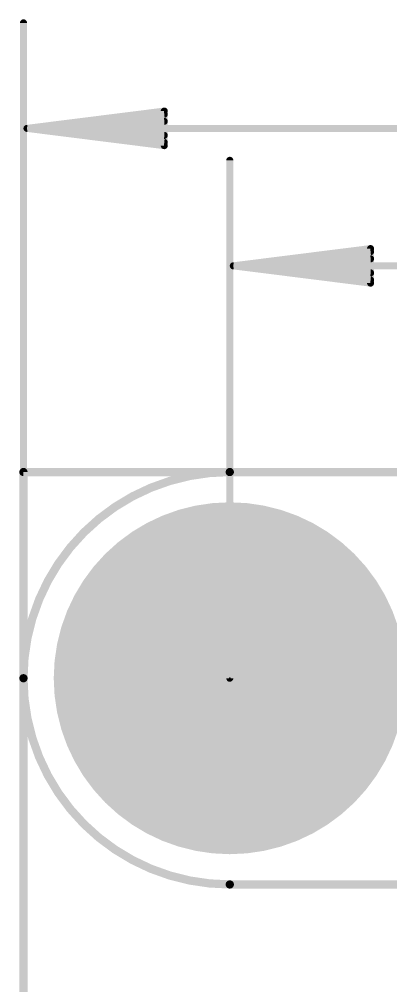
# Model space of a CAD drawing. Extents: x 0 to 108, y -62 to 34.
# Drawn here: x -0.08 to 6.78, y 15.91 to 33.77 of the extents above; entities that cross this region are included whole.
import ezdxf

# ---------------------------------------------------------------- set-up
doc = ezdxf.new("R2010")
doc.units = 0
for name, color, linetype in [('15', 12, 'CONTINUOUS'), ('16', 132, 'CONTINUOUS'), ('17', 110, 'CONTINUOUS'), ('2', 132, 'CONTINUOUS'), ('20', 53, 'CONTINUOUS'), ('23', 53, 'CONTINUOUS'), ('29', 253, 'CONTINUOUS'), ('47', 253, 'CONTINUOUS')]:
    doc.layers.add(name, color=color, linetype=linetype)

# ---------------------------------------------------------------- blocks, each defined once
blk = doc.blocks.new('ROUNDP')
at = {"const_width": 0.5}
blk.add_lwpolyline([(0, -0.25, 1), (0, 0.25, 1), (0, -0.25)], format="xyb", dxfattribs=at)

msp = doc.modelspace()

# ---------------------------------------------------------------- linework, layer by layer
at = {"layer": '15', "const_width": 0.1524}
for points in [[(0, 25.4), (40.64, 25.4)], [(0, 0), (0, 25.4)]]:
    msp.add_lwpolyline(points, dxfattribs=at)
at = {"layer": '15', "const_width": 0.0762}
for points in [[(0, 25.4381, 1), (0, 25.3619)], [(0.0381, 25.4, 1), (-0.0381, 25.4)]]:
    msp.add_lwpolyline(points, format="xyb", dxfattribs=at)
at = {"layer": '16', "const_width": 0.1524}
for points in [[(0, 25.4), (40.64, 25.4)], [(0, 0), (0, 25.4)]]:
    msp.add_lwpolyline(points, dxfattribs=at)
at = {"layer": '16', "const_width": 0.0762}
for points in [[(0, 25.4381, 1), (0, 25.3619)], [(0.0381, 25.4, 1), (-0.0381, 25.4)]]:
    msp.add_lwpolyline(points, format="xyb", dxfattribs=at)
at = {"layer": '2', "const_width": 0.1524}
for points in [[(0, 25.4), (40.64, 25.4)], [(0, 0), (0, 25.4)]]:
    msp.add_lwpolyline(points, dxfattribs=at)
at = {"layer": '2', "const_width": 0.0762}
for points in [[(0, 25.4381, 1), (0, 25.3619)], [(0.0381, 25.4, 1), (-0.0381, 25.4)]]:
    msp.add_lwpolyline(points, format="xyb", dxfattribs=at)
at = {"layer": '20'}
for points, const_width in [([(3.81, 25.4, 0.4142), (0, 21.59)], 0.1524), ([(3.81, 25.4381, 1), (3.81, 25.3619)], 0.0762), ([(3.81, 25.3619, 1), (3.81, 25.4381)], 0.0762), ([(0, 21.59, 0.4142), (3.81, 17.78)], 0.1524), ([(0.0381, 21.59, 1), (-0.0381, 21.59)], 0.0762), ([(-0.0381, 21.59, 1), (0.0381, 21.59)], 0.0762), ([(3.81, 17.8181, 1), (3.81, 17.7419)], 0.0762), ([(3.81, 17.7419, 1), (3.81, 17.8181)], 0.0762)]:
    msp.add_lwpolyline(points, format="xyb", dxfattribs=dict(at, const_width=const_width))
at = {"layer": '20', "const_width": 0.1524}
for points in [[(36.83, 25.4), (3.81, 25.4)], [(7.62, 17.78), (3.81, 17.78)]]:
    msp.add_lwpolyline(points, dxfattribs=at)
at = {"layer": '23'}
msp.add_point((3.81, 21.59), dxfattribs=at)
at = {"layer": '47', "const_width": 0.13}
for points in [[(0, 21.59), (0, 33.7)], [(0.065, 31.75), (2.6, 32.0692)], [(0.065, 31.75), (2.6, 32.01)], [(2.6, 32.0692), (2.6, 31.4308)], [(0.065, 31.75), (2.6, 31.88)], [(0.065, 31.75), (40.575, 31.75)], [(2.6, 31.4308), (0.065, 31.75)], [(2.6, 31.62), (0.065, 31.75)], [(2.6, 31.49), (0.065, 31.75)], [(3.81, 21.59), (3.81, 31.16)], [(3.875, 29.21), (6.41, 29.5292)], [(3.875, 29.21), (6.41, 29.47)], [(6.41, 29.5292), (6.41, 28.8908)], [(3.875, 29.21), (6.41, 29.34)], [(3.875, 29.21), (36.765, 29.21)], [(6.41, 28.8908), (3.875, 29.21)], [(6.41, 29.08), (3.875, 29.21)], [(6.41, 28.95), (3.875, 29.21)]]:
    msp.add_lwpolyline(points, dxfattribs=at)
at = {"layer": '47', "const_width": 0.065}
for points in [[(0.0325, 33.7, 1), (-0.0325, 33.7)], [(2.6325, 32.0692, 1), (2.5675, 32.0692)], [(2.6041, 32.037, 1), (2.5959, 32.1015)], [(2.6033, 31.9777, 1), (2.5967, 32.0423)], [(0.065, 31.7825, 1), (0.065, 31.7175)], [(0.0691, 31.7822, 1), (0.0609, 31.7178)], [(0.0633, 31.7825, 1), (0.0667, 31.7175)], [(0.0667, 31.7825, 1), (0.0633, 31.7175)], [(0.0683, 31.7823, 1), (0.0617, 31.7177)], [(0.0617, 31.7823, 1), (0.0683, 31.7177)], [(0.0609, 31.7822, 1), (0.0691, 31.7178)], [(2.6017, 31.8475, 1), (2.5983, 31.9125)], [(2.5983, 31.5875, 1), (2.6017, 31.6525)], [(2.5675, 31.4308, 1), (2.6325, 31.4308)], [(2.5959, 31.3985, 1), (2.6041, 31.463)], [(2.5967, 31.4577, 1), (2.6033, 31.5223)], [(3.8425, 31.16, 1), (3.7775, 31.16)], [(6.4425, 29.5292, 1), (6.3775, 29.5292)], [(6.4141, 29.497, 1), (6.4059, 29.5615)], [(6.4133, 29.4377, 1), (6.4067, 29.5023)], [(6.4117, 29.3075, 1), (6.4083, 29.3725)], [(3.875, 29.2425, 1), (3.875, 29.1775)], [(3.8791, 29.2422, 1), (3.8709, 29.1778)], [(3.8733, 29.2425, 1), (3.8767, 29.1775)], [(3.8767, 29.2425, 1), (3.8733, 29.1775)], [(3.8783, 29.2423, 1), (3.8717, 29.1777)], [(3.8717, 29.2423, 1), (3.8783, 29.1777)], [(3.8709, 29.2422, 1), (3.8791, 29.1778)], [(6.4083, 29.0475, 1), (6.4117, 29.1125)], [(6.4059, 28.8585, 1), (6.4141, 28.923)], [(6.4067, 28.9177, 1), (6.4133, 28.9823)], [(6.3775, 28.8908, 1), (6.4425, 28.8908)], [(-0.0325, 21.59, 1), (0.0325, 21.59)], [(3.7775, 21.59, 1), (3.8425, 21.59)]]:
    msp.add_lwpolyline(points, format="xyb", dxfattribs=at)

# ---------------------------------------------------------------- block references
at = {"layer": '17'}
for xscale, yscale in [(6.35, 6.35), (6.35, 6.35), (4.216, 4.216), (4.216, 4.216)]:
    msp.add_blockref('ROUNDP', (3.81, 21.59), dxfattribs=dict(at, xscale=xscale, yscale=yscale))
at = {"layer": '29', "xscale": 6.5024, "yscale": 6.5024}
msp.add_blockref('ROUNDP', (3.81, 21.59), dxfattribs=at)

doc.saveas('drawing.dxf')
